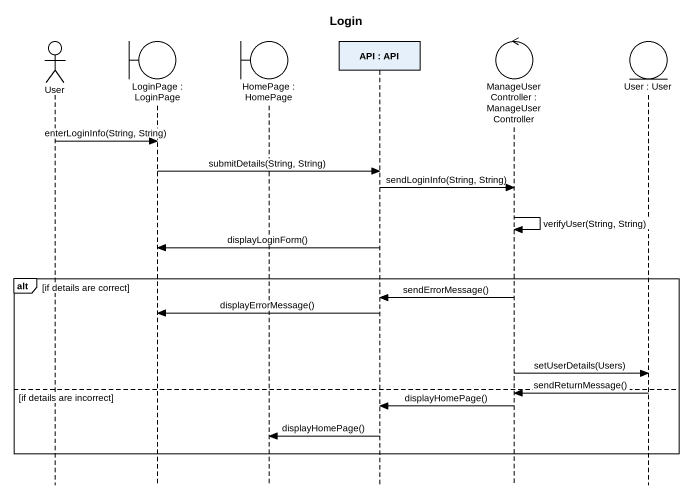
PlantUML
@startuml
title Login
hide footbox
actor User
boundary "LoginPage : LoginPage" as LoginPage
boundary "HomePage : HomePage" as HomePage
participant "API : API" as API
control "ManageUserController : ManageUserController" as ManageUserController
entity "User : User" as User_2

User -> LoginPage : enterLoginInfo(String, String)
LoginPage -> API : submitDetails(String, String)
API -> ManageUserController : sendLoginInfo(String, String)
ManageUserController -> ManageUserController : verifyUser(String, String)
API -> LoginPage : displayLoginForm()
alt if details are correct
  ManageUserController -> API : sendErrorMessage()
  API -> LoginPage : displayErrorMessage()
  ManageUserController -> User_2 : setUserDetails(Users)
else if details are incorrect
  User_2 -> ManageUserController : sendReturnMessage()
  ManageUserController -> API : displayHomePage()
  API -> HomePage : displayHomePage()
end
@enduml
